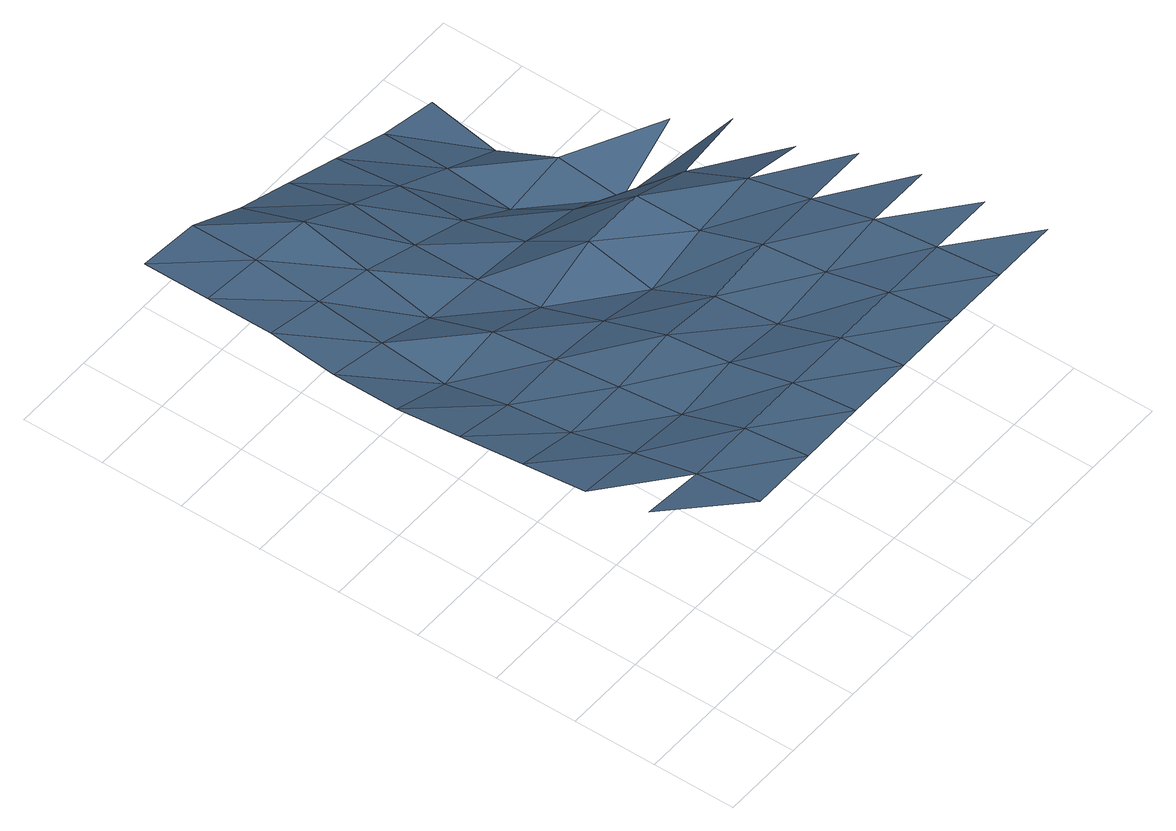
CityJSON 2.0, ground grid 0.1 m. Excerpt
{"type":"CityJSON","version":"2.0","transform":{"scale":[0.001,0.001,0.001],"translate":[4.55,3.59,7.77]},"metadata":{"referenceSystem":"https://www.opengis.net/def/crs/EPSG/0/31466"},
"CityObjects":{
"waterbody1":{"type":"WaterBody","attributes":{"description":"Lake of the Karlsruhe Institute of Technology","name":"Lake KIT","class":"1060","LandElementProperties.state":"existing","LandElementProperties.material":"water"},"geometry":[{"type":"MultiSurface","lod":"3","boundaries":[[[0,1,2]],[[3,4,5]],[[6,7,4]],[[5,0,3]],[[8,0,2]],[[9,10,7]],[[4,3,6]],[[11,3,0]],[[12,13,10]],[[7,6,9]],[[14,6,3]],[[0,8,11]],[[15,16,13]],[[10,9,12]],[[17,9,6]],[[3,11,14]],[[18,11,8]],[[19,20,16]],[[13,12,15]],[[21,12,9]],[[6,14,17]],[[22,14,11]],[[23,24,20]],[[16,15,19]],[[25,15,12]],[[9,17,21]],[[26,17,14]],[[11,18,22]],[[20,19,23]],[[27,19,15]],[[12,21,25]],[[28,21,17]],[[14,22,26]],[[29,22,18]],[[24,23,30]],[[31,23,19]],[[15,25,27]],[[32,25,21]],[[17,26,28]],[[33,26,22]],[[34,30,23]],[[19,27,31]],[[35,27,25]],[[21,28,32]],[[36,28,26]],[[22,29,33]],[[23,31,34]],[[37,31,27]],[[25,32,35]],[[38,32,28]],[[26,33,36]],[[39,33,29]],[[30,34,40]],[[41,34,31]],[[27,35,37]],[[42,35,32]],[[28,36,38]],[[43,36,33]],[[44,40,34]],[[31,37,41]],[[45,37,35]],[[32,38,42]],[[46,38,36]],[[33,39,43]],[[34,41,44]],[[47,41,37]],[[35,42,45]],[[48,42,38]],[[36,43,46]],[[49,43,39]],[[40,44,50]],[[51,44,41]],[[37,45,47]],[[52,45,42]],[[38,46,48]],[[53,46,43]],[[54,50,44]],[[41,47,51]],[[55,47,45]],[[42,48,52]],[[56,48,46]],[[43,49,53]],[[44,51,54]],[[57,51,47]],[[45,52,55]],[[58,52,48]],[[46,53,56]],[[59,53,49]],[[50,54,60]],[[61,54,51]],[[47,55,57]],[[62,55,52]],[[48,56,58]],[[63,56,53]],[[64,60,54]],[[51,57,61]],[[65,57,55]],[[52,58,62]],[[66,58,56]],[[54,61,64]],[[67,61,57]],[[55,62,65]],[[68,62,58]],[[60,64,69]],[[70,64,61]],[[57,65,67]],[[71,65,62]],[[72,69,64]],[[61,67,70]],[[73,67,65]],[[64,70,72]],[[74,70,67]],[[69,72,75]]],"semantics":{"surfaces":[{"type":"WaterGroundSurface"}],"values":[0,0,0,0,0,0,0,0,0,0,0,0,0,0,0,0,0,0,0,0,0,0,0,0,0,0,0,0,0,0,0,0,0,0,0,0,0,0,0,0,0,0,0,0,0,0,0,0,0,0,0,0,0,0,0,0,0,0,0,0,0,0,0,0,0,0,0,0,0,0,0,0,0,0,0,0,0,0,0,0,0,0,0,0,0,0,0,0,0,0,0,0,0,0,0,0,0,0,0,0,0,0,0,0,0,0,0,0,0,0,0,0,0]}}]}
},
"vertices":[
[90,90,219],[10,90,229],[90,10,229],[90,170,199],[10,250,199],[10,170,209],[90,250,179],[10,330,189],[170,10,229],[90,330,169],[10,410,179],[170,90,219],[90,410,149],[10,490,179],[170,170,189],[90,490,159],[10,570,189],[170,250,179],[250,10,229],[90,570,169],[10,650,189],[170,330,169],[250,90,219],[90,650,179],[10,730,189],[170,410,159],[250,170,199],[170,490,129],[250,250,189],[330,10,229],[90,730,179],[170,570,149],[250,330,159],[330,90,219],[170,650,169],[250,410,129],[330,170,189],[250,490,119],[330,250,179],[410,10,229],[170,730,139],[250,570,119],[330,330,139],[410,90,219],[250,650,129],[330,410,159],[410,170,199],[330,490,109],[410,250,189],[490,10,229],[250,730,109],[330,570,89],[410,330,159],[490,90,219],[330,650,89],[410,410,159],[490,170,209],[410,490,89],[490,250,189],[570,10,229],[330,730,79],[410,570,39],[490,330,169],[570,90,219],[410,650,49],[490,410,129],[570,170,209],[490,490,39],[570,250,189],[410,730,49],[490,570,49],[570,330,149],[490,650,9],[570,410,139],[570,490,89],[490,730,29]
]}
